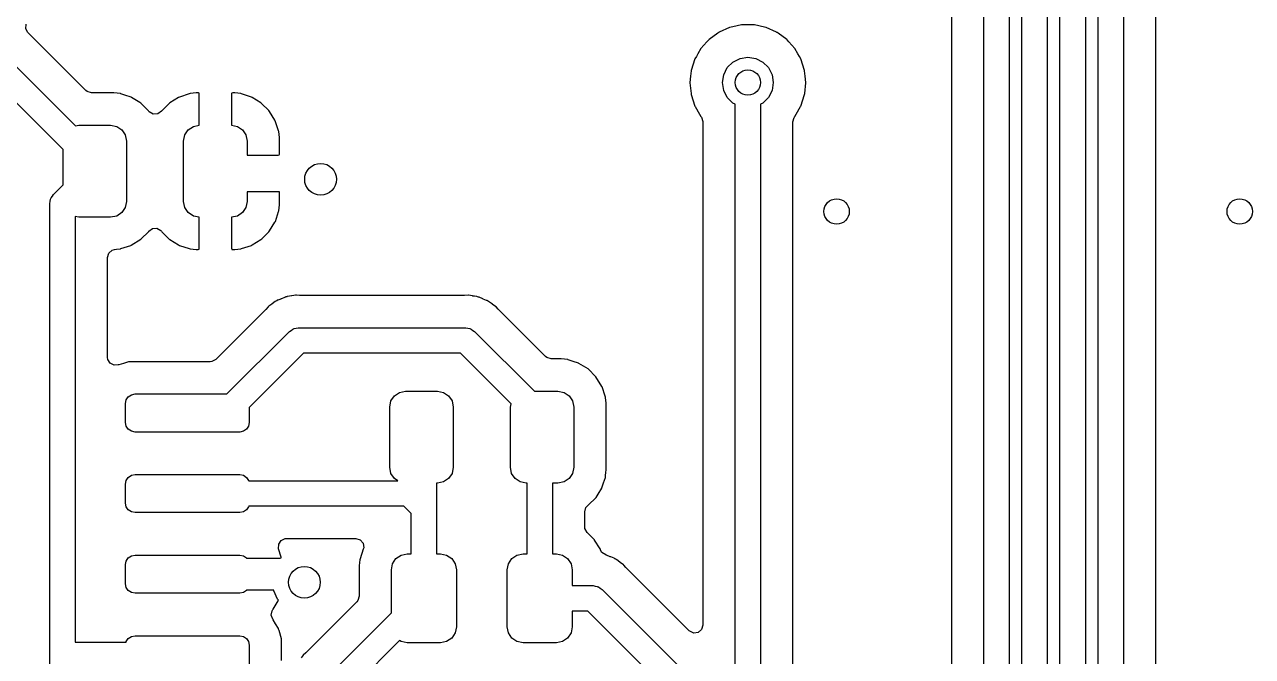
# Model space of a CAD drawing. Extents: x 61 to 228, y -146 to -45.
# Drawn here: x 144.69 to 164.03, y -98.45 to -88.49 of the extents above; entities that cross this region are included whole.
import ezdxf

# ---------------------------------------------------------------- set-up
doc = ezdxf.new("R2010")
doc.units = 0
doc.layers.add('BLACK', color=7, linetype='CONTINUOUS')

msp = doc.modelspace()

# ---------------------------------------------------------------- linework, layer by layer
at = {"layer": 'BLACK', "linetype": 'CONTINUOUS'}
for p, q in [((160.399, -135.482), (160.399, -59.9409)), ((160.799, -60.0226), (160.799, -135.565)), ((160.998, -137.804), (160.998, -60.1892)), ((161.398, -60.2724), (161.398, -137.887)), ((161.598, -138.303), (161.598, -60.4375)), ((161.998, -60.5207), (161.998, -138.22)), ((162.506, -137.957), (162.506, -60.9863)), ((160.199, -63.3648), (160.199, -122.703)), ((159.799, -122.62), (159.799, -63.4476)), ((159.291, -78.3454), (159.291, -122.212)), ((143.18, -87.7792), (145.492, -90.0908)), ((145.296, -90.4608), (142.73, -87.895)), ((144.708, -88.5592), (144.713, -88.4884)), ((144.742, -88.6216), (144.708, -88.5592)), ((155.795, -88.5419), (155.632, -88.6142)), ((155.801, -88.5392), (155.795, -88.5419)), ((155.795, -88.5419), (155.795, -88.5419)), ((155.913, -88.5154), (155.801, -88.5392)), ((155.981, -88.5009), (155.913, -88.5154)), ((155.988, -88.4995), (155.981, -88.5009)), ((155.981, -88.5009), (155.981, -88.5009)), ((156.178, -88.4995), (155.988, -88.4995)), ((156.185, -88.5009), (156.178, -88.4995)), ((156.253, -88.5154), (156.185, -88.5009)), ((156.185, -88.5009), (156.185, -88.5009)), ((156.365, -88.5392), (156.253, -88.5154)), ((156.371, -88.5419), (156.365, -88.5392)), ((156.534, -88.6142), (156.371, -88.5419)), ((156.371, -88.5419), (156.371, -88.5419)), ((145.655, -89.5346), (144.742, -88.6216)), ((155.437, -88.7677), (155.344, -88.8711)), ((155.467, -88.734), (155.437, -88.7677)), ((155.472, -88.7291), (155.467, -88.734)), ((155.467, -88.734), (155.467, -88.734)), ((155.607, -88.6306), (155.472, -88.7291)), ((155.621, -88.6208), (155.607, -88.6306)), ((155.626, -88.6169), (155.621, -88.6208)), ((155.621, -88.6208), (155.621, -88.6208)), ((155.632, -88.6142), (155.626, -88.6169)), ((155.632, -88.6142), (155.632, -88.6142)), ((156.54, -88.6169), (156.534, -88.6142)), ((156.534, -88.6142), (156.534, -88.6142)), ((156.545, -88.6208), (156.54, -88.6169)), ((156.559, -88.6306), (156.545, -88.6208)), ((156.545, -88.6208), (156.545, -88.6208)), ((156.694, -88.7291), (156.559, -88.6306)), ((156.699, -88.734), (156.694, -88.7291)), ((156.729, -88.7677), (156.699, -88.734)), ((156.699, -88.734), (156.699, -88.734)), ((156.822, -88.8711), (156.729, -88.7677)), ((155.296, -88.9539), (155.272, -88.9966)), ((155.344, -88.8711), (155.296, -88.9539)), ((156.87, -88.9539), (156.822, -88.8711)), ((156.895, -88.9966), (156.87, -88.9539)), ((155.248, -89.0364), (155.189, -89.2181)), ((155.272, -88.9966), (155.248, -89.0364)), ((155.759, -89.1729), (155.848, -89.0844)), ((155.848, -89.0844), (155.959, -89.0276)), ((155.959, -89.0276), (156.083, -89.008)), ((156.083, -89.008), (156.207, -89.0276)), ((156.207, -89.0276), (156.318, -89.0844)), ((156.318, -89.0844), (156.407, -89.1729)), ((156.918, -89.0364), (156.895, -88.9966)), ((156.977, -89.2181), (156.918, -89.0364)), ((155.18, -89.307), (155.169, -89.408)), ((155.189, -89.2246), (155.18, -89.307)), ((155.189, -89.2181), (155.189, -89.2246)), ((155.189, -89.2246), (155.189, -89.2246)), ((155.683, -89.408), (155.703, -89.2844)), ((155.703, -89.2844), (155.759, -89.1729)), ((156.407, -89.1729), (156.463, -89.2844)), ((156.463, -89.2844), (156.483, -89.408)), ((156.977, -89.2246), (156.977, -89.2181)), ((156.986, -89.307), (156.977, -89.2246)), ((156.977, -89.2246), (156.977, -89.2246)), ((156.997, -89.408), (156.986, -89.307)), ((145.676, -89.5515), (145.655, -89.5346)), ((155.169, -89.408), (155.17, -89.4146)), ((155.17, -89.4146), (155.188, -89.5815)), ((155.703, -89.5316), (155.683, -89.408)), ((155.759, -89.6431), (155.703, -89.5316)), ((156.463, -89.5316), (156.407, -89.6431)), ((156.483, -89.408), (156.463, -89.5316)), ((156.978, -89.5815), (156.996, -89.4146)), ((156.996, -89.4146), (156.997, -89.408)), ((145.744, -89.5715), (145.676, -89.5515)), ((146.096, -89.5715), (145.744, -89.5715)), ((146.151, -89.5771), (146.096, -89.5715)), ((146.194, -89.5815), (146.151, -89.5771)), ((146.201, -89.5822), (146.194, -89.5815)), ((146.194, -89.5815), (146.194, -89.5815)), ((146.207, -89.5844), (146.201, -89.5822)), ((146.269, -89.6048), (146.207, -89.5844)), ((146.207, -89.5844), (146.207, -89.5844)), ((146.369, -89.6379), (146.269, -89.6048)), ((146.375, -89.6417), (146.369, -89.6379)), ((146.505, -89.7221), (146.375, -89.6417)), ((146.375, -89.6417), (146.375, -89.6417)), ((146.519, -89.7307), (146.505, -89.7221)), ((146.644, -89.8557), (146.519, -89.7307)), ((146.967, -89.7371), (146.852, -89.8518)), ((146.978, -89.7281), (146.967, -89.7371)), ((147.116, -89.6428), (146.978, -89.7281)), ((147.129, -89.6366), (147.116, -89.6428)), ((147.283, -89.5851), (147.129, -89.6366)), ((147.297, -89.5823), (147.283, -89.5851)), ((147.392, -89.5723), (147.297, -89.5823)), ((147.399, -89.572), (147.392, -89.5723)), ((147.428, -89.572), (147.399, -89.572)), ((147.436, -89.5737), (147.428, -89.572)), ((147.438, -89.5749), (147.436, -89.5737)), ((147.442, -89.5901), (147.438, -89.5749)), ((147.442, -90.0808), (147.442, -89.5901)), ((147.952, -89.5779), (147.95, -89.5855)), ((147.95, -89.5855), (147.95, -90.0808)), ((147.953, -89.5765), (147.952, -89.5779)), ((147.968, -89.572), (147.953, -89.5765)), ((147.993, -89.572), (147.968, -89.572)), ((148, -89.5723), (147.993, -89.572)), ((148.094, -89.582), (148, -89.5723)), ((148.107, -89.5849), (148.094, -89.582)), ((148.262, -89.636), (148.107, -89.5849)), ((148.275, -89.6422), (148.262, -89.636)), ((148.413, -89.7272), (148.275, -89.6422)), ((148.424, -89.7363), (148.413, -89.7272)), ((148.539, -89.8508), (148.424, -89.7363)), ((155.188, -89.5815), (155.189, -89.5979)), ((155.189, -89.5979), (155.248, -89.7796)), ((155.848, -89.7316), (155.759, -89.6431)), ((155.883, -89.7495), (155.848, -89.7316)), ((156.318, -89.7316), (156.283, -89.7495)), ((156.407, -89.6431), (156.318, -89.7316)), ((156.918, -89.7796), (156.977, -89.5979)), ((156.977, -89.5979), (156.978, -89.5815)), ((146.648, -89.8616), (146.644, -89.8557)), ((146.655, -89.8694), (146.648, -89.8616)), ((146.716, -89.9051), (146.655, -89.8694)), ((146.787, -89.9018), (146.716, -89.9051)), ((146.845, -89.8608), (146.787, -89.9018)), ((146.852, -89.8518), (146.845, -89.8608)), ((148.548, -89.8622), (148.539, -89.8508)), ((148.633, -90), (148.548, -89.8622)), ((155.248, -89.7796), (155.252, -89.7853)), ((155.252, -89.7853), (155.252, -89.7853)), ((155.252, -89.7853), (155.321, -89.9051)), ((155.321, -89.9051), (155.344, -89.9449)), ((155.883, -103.93), (155.883, -89.7495)), ((156.283, -89.7495), (156.283, -104.013)), ((156.822, -89.9449), (156.845, -89.9051)), ((156.845, -89.9051), (156.914, -89.7853)), ((156.914, -89.7853), (156.918, -89.7796)), ((156.914, -89.7853), (156.914, -89.7853)), ((145.492, -90.0908), (145.546, -90.08)), ((145.546, -90.08), (146.046, -90.08)), ((146.046, -90.08), (146.142, -90.099)), ((146.142, -90.099), (146.223, -90.1532)), ((147.269, -90.1532), (147.35, -90.099)), ((147.35, -90.099), (147.442, -90.0808)), ((147.95, -90.0808), (148.042, -90.099)), ((148.042, -90.099), (148.123, -90.1532)), ((148.639, -90.0132), (148.633, -90)), ((148.691, -90.1674), (148.639, -90.0132)), ((155.344, -89.9449), (155.348, -89.9499)), ((155.348, -89.9499), (155.35, -89.9527)), ((155.35, -89.9527), (155.374, -90.0196)), ((155.374, -90.0196), (155.374, -90.0267)), ((155.374, -90.0267), (155.374, -97.9597)), ((156.791, -90.0267), (156.812, -89.9586)), ((156.791, -103.988), (156.791, -90.0267)), ((156.812, -89.9586), (156.816, -89.9527)), ((156.816, -89.9527), (156.818, -89.9499)), ((156.818, -89.9499), (156.822, -89.9449)), ((146.223, -90.1532), (146.277, -90.2343)), ((146.277, -90.2343), (146.296, -90.33)), ((147.196, -90.33), (147.215, -90.2343)), ((147.215, -90.2343), (147.269, -90.1532)), ((148.123, -90.1532), (148.177, -90.2343)), ((148.177, -90.2343), (148.196, -90.33)), ((148.694, -90.1808), (148.691, -90.1674)), ((148.704, -90.2764), (148.694, -90.1808)), ((148.704, -90.2829), (148.704, -90.2764)), ((148.704, -90.5375), (148.704, -90.2829)), ((145.296, -91.0222), (145.296, -90.4608)), ((146.296, -90.33), (146.296, -91.28)), ((147.196, -91.28), (147.196, -90.33)), ((148.196, -90.33), (148.196, -90.551)), ((148.196, -90.551), (148.686, -90.551)), ((148.686, -90.551), (148.701, -90.5465)), ((148.701, -90.5465), (148.702, -90.5451)), ((148.702, -90.5451), (148.704, -90.5375)), ((145.147, -91.1716), (145.296, -91.0222)), ((145.088, -91.3127), (145.095, -91.2801)), ((145.095, -91.2801), (145.099, -91.2469)), ((145.099, -91.2469), (145.105, -91.2372)), ((145.105, -91.2372), (145.108, -91.226)), ((145.108, -91.226), (145.129, -91.1999)), ((145.129, -91.1999), (145.147, -91.1716)), ((146.296, -91.28), (146.277, -91.3757)), ((147.215, -91.3757), (147.196, -91.28)), ((148.196, -91.28), (148.177, -91.3757)), ((148.704, -91.132), (148.196, -91.132)), ((148.196, -91.132), (148.196, -91.28)), ((148.704, -91.3271), (148.704, -91.132)), ((145.088, -113.715), (145.088, -91.3127)), ((146.223, -91.4568), (146.142, -91.511)), ((146.277, -91.3757), (146.223, -91.4568)), ((147.269, -91.4568), (147.215, -91.3757)), ((147.35, -91.511), (147.269, -91.4568)), ((148.123, -91.4568), (148.042, -91.511)), ((148.177, -91.3757), (148.123, -91.4568)), ((148.64, -91.5956), (148.691, -91.4413)), ((148.691, -91.4413), (148.694, -91.4279)), ((148.694, -91.4279), (148.704, -91.3336)), ((148.704, -91.3336), (148.704, -91.3271)), ((145.546, -91.53), (145.488, -91.5185)), ((145.488, -91.5185), (145.488, -98.225)), ((146.046, -91.53), (145.546, -91.53)), ((146.142, -91.511), (146.046, -91.53)), ((147.442, -91.5292), (147.35, -91.511)), ((147.442, -92.0245), (147.442, -91.5292)), ((148.042, -91.511), (147.95, -91.5292)), ((147.95, -91.5292), (147.95, -92.0199)), ((148.549, -91.7468), (148.634, -91.6088)), ((148.634, -91.6088), (148.64, -91.5956)), ((146.52, -91.8785), (146.645, -91.7533)), ((146.645, -91.7533), (146.648, -91.7488)), ((146.648, -91.7488), (146.705, -91.7082)), ((146.705, -91.7082), (146.776, -91.7049)), ((146.776, -91.7049), (146.838, -91.7406)), ((146.838, -91.7406), (146.845, -91.7491)), ((146.845, -91.7491), (146.853, -91.7592)), ((146.853, -91.7592), (146.968, -91.8737)), ((148.425, -91.8729), (148.54, -91.7582)), ((148.54, -91.7582), (148.549, -91.7468)), ((146.017, -92.0943), (146.07, -92.0479)), ((146.07, -92.0479), (146.109, -92.0371)), ((146.109, -92.0371), (146.139, -92.0341)), ((146.139, -92.0341), (146.195, -92.0282)), ((146.195, -92.0282), (146.202, -92.0275)), ((146.195, -92.0282), (146.195, -92.0282)), ((146.202, -92.0275), (146.209, -92.0253)), ((146.209, -92.0253), (146.363, -91.9739)), ((146.209, -92.0253), (146.209, -92.0253)), ((146.363, -91.9739), (146.37, -91.9715)), ((146.37, -91.9715), (146.52, -91.8785)), ((146.968, -91.8737), (146.979, -91.8828)), ((146.979, -91.8828), (147.117, -91.9678)), ((147.117, -91.9678), (147.13, -91.974)), ((147.13, -91.974), (147.285, -92.0251)), ((147.285, -92.0251), (147.298, -92.028)), ((147.298, -92.028), (147.392, -92.0377)), ((147.392, -92.0377), (147.399, -92.038)), ((147.399, -92.038), (147.424, -92.038)), ((147.424, -92.038), (147.439, -92.0335)), ((147.439, -92.0335), (147.44, -92.0321)), ((147.44, -92.0321), (147.442, -92.0245)), ((147.95, -92.0199), (147.954, -92.0351)), ((147.954, -92.0351), (147.956, -92.0363)), ((147.956, -92.0363), (147.964, -92.038)), ((147.964, -92.038), (147.993, -92.038)), ((147.993, -92.038), (148, -92.0377)), ((148, -92.0377), (148.095, -92.0277)), ((148.095, -92.0277), (148.109, -92.0249)), ((148.109, -92.0249), (148.263, -91.9734)), ((148.263, -91.9734), (148.276, -91.9672)), ((148.276, -91.9672), (148.414, -91.8819)), ((148.414, -91.8819), (148.425, -91.8729)), ((145.996, -92.1625), (146.017, -92.0943)), ((145.996, -93.7386), (145.996, -92.1625)), ((148.71, -92.8249), (148.679, -92.8366)), ((148.731, -92.8169), (148.71, -92.8249)), ((148.737, -92.8144), (148.731, -92.8169)), ((148.784, -92.7941), (148.737, -92.8144)), ((148.796, -92.7888), (148.784, -92.7941)), ((148.803, -92.7874), (148.796, -92.7888)), ((148.806, -92.7867), (148.803, -92.7874)), ((148.822, -92.7822), (148.806, -92.7867)), ((148.825, -92.7816), (148.822, -92.7822)), ((148.832, -92.7789), (148.825, -92.7816)), ((148.895, -92.7712), (148.832, -92.7789)), ((148.902, -92.7703), (148.895, -92.7712)), ((148.931, -92.7652), (148.902, -92.7703)), ((148.957, -92.7606), (148.931, -92.7652)), ((148.965, -92.7593), (148.957, -92.7606)), ((148.957, -92.7606), (148.957, -92.7606)), ((148.972, -92.7598), (148.965, -92.7593)), ((149.022, -92.7632), (148.972, -92.7598)), ((148.972, -92.7598), (148.972, -92.7598)), ((149.031, -92.7635), (149.022, -92.7632)), ((151.613, -92.7635), (149.031, -92.7635)), ((151.621, -92.7633), (151.613, -92.7635)), ((151.675, -92.7601), (151.621, -92.7633)), ((151.683, -92.7597), (151.675, -92.7601)), ((151.675, -92.7601), (151.675, -92.7601)), ((151.746, -92.7713), (151.683, -92.7597)), ((151.752, -92.7724), (151.746, -92.7713)), ((151.778, -92.7758), (151.752, -92.7724)), ((151.808, -92.7797), (151.778, -92.7758)), ((151.815, -92.7807), (151.808, -92.7797)), ((151.808, -92.7797), (151.808, -92.7797)), ((151.823, -92.7835), (151.815, -92.7807)), ((151.825, -92.7841), (151.823, -92.7835)), ((151.841, -92.7888), (151.825, -92.7841)), ((151.844, -92.7896), (151.841, -92.7888)), ((151.851, -92.791), (151.844, -92.7896)), ((151.91, -92.8172), (151.851, -92.791)), ((151.916, -92.8198), (151.91, -92.8172)), ((151.968, -92.8402), (151.916, -92.8198)), ((148.484, -92.9884), (147.702, -93.7696)), ((148.489, -92.9832), (148.484, -92.9884)), ((148.525, -92.9423), (148.489, -92.9832)), ((148.53, -92.9366), (148.525, -92.9423)), ((148.525, -92.9423), (148.525, -92.9423)), ((148.536, -92.9323), (148.53, -92.9366)), ((148.583, -92.9005), (148.536, -92.9323)), ((148.536, -92.9323), (148.536, -92.9323)), ((148.588, -92.8966), (148.583, -92.9005)), ((148.639, -92.8577), (148.588, -92.8966)), ((148.646, -92.8546), (148.639, -92.8577)), ((148.648, -92.8533), (148.646, -92.8546)), ((148.663, -92.8451), (148.648, -92.8533)), ((148.665, -92.8438), (148.663, -92.8451)), ((148.671, -92.8395), (148.665, -92.8438)), ((148.679, -92.8366), (148.671, -92.8395)), ((151.975, -92.843), (151.968, -92.8402)), ((151.968, -92.8402), (151.968, -92.8402)), ((151.981, -92.8474), (151.975, -92.843)), ((151.984, -92.8486), (151.981, -92.8474)), ((151.999, -92.857), (151.984, -92.8486)), ((152.001, -92.8584), (151.999, -92.857)), ((152.008, -92.8615), (152.001, -92.8584)), ((152.014, -92.8662), (152.008, -92.8615)), ((152.058, -92.9009), (152.014, -92.8662)), ((152.063, -92.9049), (152.058, -92.9009)), ((152.116, -92.9416), (152.063, -92.9049)), ((152.148, -92.979), (152.116, -92.9416)), ((152.154, -92.9852), (152.148, -92.979)), ((152.159, -92.9915), (152.154, -92.9852)), ((152.894, -93.7256), (152.159, -92.9915)), ((147.876, -94.315), (148.861, -93.3303)), ((148.861, -93.3303), (148.889, -93.3126)), ((148.889, -93.3126), (148.915, -93.2918)), ((148.915, -93.2918), (148.926, -93.2892)), ((148.926, -93.2892), (148.936, -93.2831)), ((148.936, -93.2831), (148.969, -93.2794)), ((148.969, -93.2794), (149.002, -93.272)), ((149.002, -93.272), (151.638, -93.272)), ((151.638, -93.272), (151.671, -93.2795)), ((151.671, -93.2795), (151.704, -93.2832)), ((151.704, -93.2832), (151.714, -93.2894)), ((151.714, -93.2894), (151.725, -93.2919)), ((151.725, -93.2919), (151.751, -93.3128)), ((151.751, -93.3128), (151.779, -93.3306)), ((151.779, -93.3306), (152.72, -94.271)), ((146.001, -93.7717), (145.996, -93.7386)), ((146.038, -93.8322), (146.001, -93.7717)), ((147.702, -93.7696), (147.64, -93.8036)), ((149.085, -93.672), (148.23, -94.5268)), ((151.555, -93.672), (149.085, -93.672)), ((152.352, -94.4692), (151.555, -93.672)), ((152.915, -93.7425), (152.894, -93.7256)), ((152.983, -93.7625), (152.915, -93.7425)), ((153.142, -93.7625), (152.983, -93.7625)), ((153.197, -93.7681), (153.142, -93.7625)), ((153.24, -93.7725), (153.197, -93.7681)), ((153.247, -93.7732), (153.24, -93.7725)), ((153.24, -93.7725), (153.24, -93.7725)), ((153.253, -93.7754), (153.247, -93.7732)), ((153.332, -93.8015), (153.253, -93.7754)), ((153.253, -93.7754), (153.253, -93.7754)), ((146.102, -93.863), (146.038, -93.8322)), ((146.166, -93.8551), (146.102, -93.863)), ((146.174, -93.8536), (146.166, -93.8559)), ((146.166, -93.8559), (146.166, -93.8551)), ((146.246, -93.8327), (146.174, -93.8536)), ((146.174, -93.8536), (146.174, -93.8536)), ((146.326, -93.8094), (146.246, -93.8327)), ((146.333, -93.8089), (146.326, -93.8094)), ((146.361, -93.8067), (146.333, -93.8089)), ((146.333, -93.8089), (146.333, -93.8089)), ((146.363, -93.8065), (146.361, -93.8067)), ((146.361, -93.8067), (146.361, -93.8067)), ((147.613, -93.8065), (146.363, -93.8065)), ((147.64, -93.8036), (147.613, -93.8065)), ((153.415, -93.8289), (153.332, -93.8015)), ((153.421, -93.8327), (153.415, -93.8289)), ((153.53, -93.8998), (153.421, -93.8327)), ((153.421, -93.8327), (153.421, -93.8327)), ((153.565, -93.9217), (153.53, -93.8998)), ((153.69, -94.0467), (153.565, -93.9217)), ((153.784, -94.1971), (153.69, -94.0467)), ((146.291, -94.4076), (146.324, -94.3589)), ((146.324, -94.3589), (146.373, -94.3264)), ((146.373, -94.3264), (146.43, -94.315)), ((146.43, -94.315), (147.876, -94.315)), ((150.461, -94.4253), (150.515, -94.3442)), ((150.515, -94.3442), (150.596, -94.29)), ((150.596, -94.29), (150.692, -94.271)), ((150.692, -94.271), (151.192, -94.271)), ((151.192, -94.271), (151.288, -94.29)), ((151.288, -94.29), (151.369, -94.3442)), ((151.369, -94.3442), (151.423, -94.4253)), ((152.72, -94.271), (153.092, -94.271)), ((153.092, -94.271), (153.188, -94.29)), ((153.188, -94.29), (153.269, -94.3442)), ((153.269, -94.3442), (153.323, -94.4253)), ((153.786, -94.204), (153.784, -94.1971)), ((153.835, -94.351), (153.786, -94.204)), ((153.84, -94.3648), (153.835, -94.351)), ((153.84, -94.3717), (153.84, -94.3648)), ((153.85, -94.4616), (153.84, -94.3717)), ((153.84, -94.3717), (153.84, -94.3717)), ((146.28, -94.465), (146.291, -94.4076)), ((146.28, -94.765), (146.28, -94.465)), ((148.23, -94.5268), (148.23, -94.765)), ((150.442, -94.521), (150.461, -94.4253)), ((150.442, -95.471), (150.442, -94.521)), ((151.423, -94.4253), (151.442, -94.521)), ((151.442, -94.521), (151.442, -95.471)), ((152.342, -94.521), (152.352, -94.4692)), ((152.342, -95.471), (152.342, -94.521)), ((153.323, -94.4253), (153.342, -94.521)), ((153.342, -94.521), (153.342, -95.471)), ((153.85, -94.4706), (153.85, -94.4616)), ((153.85, -95.5214), (153.85, -94.4706)), ((146.291, -94.8224), (146.28, -94.765)), ((148.23, -94.765), (148.219, -94.8224)), ((146.324, -94.8711), (146.291, -94.8224)), ((146.373, -94.9036), (146.324, -94.8711)), ((146.43, -94.915), (146.373, -94.9036)), ((148.08, -94.915), (146.43, -94.915)), ((148.137, -94.9036), (148.08, -94.915)), ((148.186, -94.8711), (148.137, -94.9036)), ((148.219, -94.8224), (148.186, -94.8711)), ((150.461, -95.5667), (150.442, -95.471)), ((151.442, -95.471), (151.423, -95.5667)), ((152.361, -95.5667), (152.342, -95.471)), ((153.342, -95.471), (153.323, -95.5667)), ((153.848, -95.5411), (153.85, -95.5214)), ((146.28, -95.735), (146.291, -95.6776)), ((146.291, -95.6776), (146.324, -95.6289)), ((146.324, -95.6289), (146.373, -95.5964)), ((146.373, -95.5964), (146.43, -95.585)), ((146.43, -95.585), (148.08, -95.585)), ((148.08, -95.585), (148.137, -95.5964)), ((148.137, -95.5964), (148.186, -95.6289)), ((148.186, -95.6289), (148.219, -95.6776)), ((148.219, -95.6776), (148.22, -95.685)), ((148.22, -95.685), (150.571, -95.685)), ((150.515, -95.6478), (150.461, -95.5667)), ((150.571, -95.685), (150.515, -95.6478)), ((151.192, -95.721), (151.179, -95.721)), ((151.179, -95.721), (151.179, -96.836)), ((151.288, -95.702), (151.192, -95.721)), ((151.369, -95.6478), (151.288, -95.702)), ((151.423, -95.5667), (151.369, -95.6478)), ((152.415, -95.6478), (152.361, -95.5667)), ((152.496, -95.702), (152.415, -95.6478)), ((152.592, -95.721), (152.496, -95.702)), ((152.605, -95.721), (152.592, -95.721)), ((152.605, -96.836), (152.605, -95.721)), ((153.092, -95.721), (153.005, -95.721)), ((153.005, -95.721), (153.005, -96.836)), ((153.188, -95.702), (153.092, -95.721)), ((153.269, -95.6478), (153.188, -95.702)), ((153.323, -95.5667), (153.269, -95.6478)), ((153.784, -95.7937), (153.811, -95.714)), ((153.811, -95.714), (153.838, -95.6324)), ((153.838, -95.6324), (153.84, -95.6259)), ((153.838, -95.6324), (153.838, -95.6324)), ((153.84, -95.6259), (153.841, -95.6119)), ((153.841, -95.6119), (153.848, -95.5411)), ((146.28, -96.035), (146.28, -95.735)), ((153.691, -95.9443), (153.724, -95.892)), ((153.724, -95.892), (153.78, -95.8)), ((153.78, -95.8), (153.784, -95.7937)), ((153.78, -95.8), (153.78, -95.8)), ((146.291, -96.0924), (146.28, -96.035)), ((146.324, -96.1411), (146.291, -96.0924)), ((148.219, -96.0924), (148.186, -96.1411)), ((148.22, -96.085), (148.219, -96.0924)), ((150.666, -96.085), (148.22, -96.085)), ((150.779, -96.1983), (150.666, -96.085)), ((153.513, -96.1716), (153.533, -96.1035)), ((153.533, -96.1035), (153.561, -96.0731)), ((153.561, -96.0731), (153.566, -96.0695)), ((153.566, -96.0695), (153.691, -95.9443)), ((146.373, -96.1736), (146.324, -96.1411)), ((146.43, -96.185), (146.373, -96.1736)), ((148.08, -96.185), (146.43, -96.185)), ((148.137, -96.1736), (148.08, -96.185)), ((148.186, -96.1411), (148.137, -96.1736)), ((150.779, -96.836), (150.779, -96.1983)), ((153.513, -96.4072), (153.513, -96.1716)), ((153.516, -96.4341), (153.513, -96.4072)), ((153.55, -96.4964), (153.516, -96.4341)), ((153.649, -96.5956), (153.55, -96.4964)), ((148.692, -96.7547), (148.693, -96.6837)), ((148.693, -96.6837), (148.731, -96.624)), ((148.731, -96.624), (148.796, -96.5947)), ((148.796, -96.5947), (148.813, -96.5935)), ((148.813, -96.5935), (149.907, -96.5935)), ((149.907, -96.5935), (149.975, -96.6135)), ((149.975, -96.6135), (150.022, -96.6672)), ((150.022, -96.6672), (150.032, -96.7374)), ((153.665, -96.6117), (153.649, -96.5956)), ((153.669, -96.6179), (153.665, -96.6117)), ((153.754, -96.7541), (153.669, -96.6179)), ((146.324, -96.8989), (146.373, -96.8664)), ((146.373, -96.8664), (146.43, -96.855)), ((146.43, -96.855), (148.08, -96.855)), ((148.08, -96.855), (148.137, -96.8664)), ((148.137, -96.8664), (148.186, -96.8989)), ((148.732, -96.8891), (148.692, -96.7547)), ((148.73, -96.897), (148.732, -96.8891)), ((150.025, -96.7633), (149.975, -96.9141)), ((150.032, -96.7374), (150.024, -96.7631)), ((150.024, -96.7631), (150.025, -96.7633)), ((150.54, -96.9092), (150.621, -96.855)), ((150.621, -96.855), (150.717, -96.836)), ((150.717, -96.836), (150.779, -96.836)), ((151.179, -96.836), (151.242, -96.836)), ((151.242, -96.836), (151.338, -96.855)), ((151.338, -96.855), (151.419, -96.9092)), ((152.365, -96.9092), (152.446, -96.855)), ((152.446, -96.855), (152.542, -96.836)), ((152.542, -96.836), (152.605, -96.836)), ((153.005, -96.836), (153.067, -96.836)), ((153.067, -96.836), (153.163, -96.855)), ((153.163, -96.855), (153.244, -96.9092)), ((153.759, -96.7621), (153.754, -96.7541)), ((153.761, -96.769), (153.759, -96.7621)), ((153.762, -96.771), (153.761, -96.769)), ((153.761, -96.769), (153.761, -96.769)), ((153.763, -96.7739), (153.762, -96.771)), ((153.764, -96.7756), (153.763, -96.7739)), ((153.784, -96.8119), (153.764, -96.7756)), ((153.764, -96.7756), (153.764, -96.7756)), ((153.843, -96.8513), (153.784, -96.8119)), ((153.851, -96.8536), (153.843, -96.8513)), ((153.858, -96.855), (153.851, -96.8536)), ((153.916, -96.8812), (153.858, -96.855)), ((153.922, -96.8838), (153.916, -96.8812)), ((153.975, -96.9042), (153.922, -96.8838)), ((146.28, -97.005), (146.291, -96.9476)), ((146.28, -97.305), (146.28, -97.005)), ((146.291, -96.9476), (146.324, -96.8989)), ((148.186, -96.8989), (148.187, -96.901)), ((148.187, -96.901), (148.717, -96.901)), ((148.717, -96.901), (148.73, -96.897)), ((149.966, -96.9626), (149.958, -97.0356)), ((149.958, -97.0356), (149.958, -97.5028)), ((149.969, -96.938), (149.966, -96.9626)), ((149.975, -96.9141), (149.969, -96.9311)), ((149.969, -96.9311), (149.969, -96.938)), ((149.969, -96.938), (149.969, -96.938)), ((150.467, -97.086), (150.486, -96.9903)), ((150.467, -97.7657), (150.467, -97.086)), ((150.486, -96.9903), (150.54, -96.9092)), ((151.419, -96.9092), (151.473, -96.9903)), ((151.473, -96.9903), (151.492, -97.086)), ((151.492, -97.086), (151.492, -97.986)), ((152.292, -97.086), (152.311, -96.9903)), ((152.292, -97.986), (152.292, -97.086)), ((152.311, -96.9903), (152.365, -96.9092)), ((153.244, -96.9092), (153.298, -96.9903)), ((153.298, -96.9903), (153.317, -97.086)), ((153.317, -97.086), (153.317, -97.336)), ((153.982, -96.907), (153.975, -96.9042)), ((153.975, -96.9042), (153.975, -96.9042)), ((153.988, -96.9114), (153.982, -96.907)), ((153.99, -96.9126), (153.988, -96.9114)), ((154.005, -96.921), (153.99, -96.9126)), ((154.007, -96.9224), (154.005, -96.921)), ((154.014, -96.9255), (154.007, -96.9224)), ((154.02, -96.9302), (154.014, -96.9255)), ((154.065, -96.9649), (154.02, -96.9302)), ((154.07, -96.9689), (154.065, -96.9649)), ((154.122, -97.0056), (154.07, -96.9689)), ((154.127, -97.0113), (154.122, -97.0056)), ((154.16, -97.0492), (154.127, -97.0113)), ((154.127, -97.0113), (154.127, -97.0113)), ((154.166, -97.0555), (154.16, -97.0492)), ((155.159, -98.0488), (154.166, -97.0555)), ((146.291, -97.3624), (146.28, -97.305)), ((146.324, -97.4111), (146.291, -97.3624)), ((146.373, -97.4436), (146.324, -97.4111)), ((146.43, -97.455), (146.373, -97.4436)), ((148.08, -97.455), (146.43, -97.455)), ((148.137, -97.4436), (148.08, -97.455)), ((148.186, -97.4111), (148.137, -97.4436)), ((148.187, -97.409), (148.186, -97.4111)), ((148.615, -97.409), (148.187, -97.409)), ((148.616, -97.4165), (148.615, -97.409)), ((148.674, -97.5462), (148.616, -97.4165)), ((153.317, -97.336), (153.645, -97.336)), ((153.645, -97.336), (153.678, -97.3435)), ((153.678, -97.3435), (153.711, -97.3472)), ((153.711, -97.3472), (153.72, -97.3534)), ((153.72, -97.3534), (153.732, -97.3559)), ((153.732, -97.3559), (153.758, -97.3768)), ((153.758, -97.3768), (153.786, -97.3946)), ((153.786, -97.3946), (155.463, -99.0712)), ((148.608, -97.7047), (148.685, -97.5752)), ((148.689, -97.5648), (148.674, -97.5462)), ((148.685, -97.5752), (148.689, -97.5648)), ((149.922, -97.5919), (149.125, -98.388)), ((149.938, -97.571), (149.922, -97.5919)), ((149.958, -97.5028), (149.938, -97.571)), ((148.576, -97.8007), (148.59, -97.7311)), ((148.602, -97.8653), (148.576, -97.8007)), ((148.59, -97.7311), (148.602, -97.7124)), ((148.602, -97.7124), (148.608, -97.7047)), ((149.465, -98.7681), (150.467, -97.7657)), ((153.562, -97.736), (153.317, -97.736)), ((153.317, -97.736), (153.317, -97.986)), ((155.121, -99.2952), (153.562, -97.736)), ((148.604, -97.8682), (148.602, -97.8653)), ((148.608, -97.875), (148.604, -97.8682)), ((148.645, -97.9372), (148.608, -97.875)), ((148.608, -97.875), (148.608, -97.875)), ((148.689, -98.0114), (148.645, -97.9372)), ((148.691, -98.019), (148.689, -98.0114)), ((148.698, -98.0428), (148.691, -98.019)), ((148.691, -98.019), (148.691, -98.019)), ((148.736, -98.1712), (148.698, -98.0428)), ((151.492, -97.986), (151.473, -98.0817)), ((152.311, -98.0817), (152.292, -97.986)), ((153.317, -97.986), (153.298, -98.0817)), ((155.166, -98.055), (155.159, -98.0488)), ((155.354, -98.0279), (155.301, -98.0744)), ((155.374, -97.9597), (155.354, -98.0279)), ((145.488, -98.225), (146.29, -98.225)), ((146.29, -98.225), (146.291, -98.2176)), ((146.291, -98.2176), (146.324, -98.1689)), ((146.324, -98.1689), (146.373, -98.1364)), ((146.373, -98.1364), (146.43, -98.125)), ((146.43, -98.125), (148.08, -98.125)), ((148.08, -98.125), (148.137, -98.1364)), ((148.137, -98.1364), (148.186, -98.1689)), ((148.186, -98.1689), (148.219, -98.2176)), ((148.219, -98.2176), (148.23, -98.275)), ((148.736, -98.1776), (148.736, -98.1712)), ((148.738, -98.2055), (148.736, -98.1776)), ((148.736, -98.1776), (148.736, -98.1776)), ((148.738, -98.2085), (148.738, -98.2055)), ((148.738, -98.5174), (148.738, -98.2085)), ((150.597, -98.201), (149.806, -98.9923)), ((150.621, -98.217), (150.597, -98.201)), ((150.717, -98.236), (150.621, -98.217)), ((151.242, -98.236), (150.717, -98.236)), ((151.338, -98.217), (151.242, -98.236)), ((151.419, -98.1628), (151.338, -98.217)), ((151.473, -98.0817), (151.419, -98.1628)), ((152.365, -98.1628), (152.311, -98.0817)), ((152.446, -98.217), (152.365, -98.1628)), ((152.542, -98.236), (152.446, -98.217)), ((153.067, -98.236), (152.542, -98.236)), ((153.163, -98.217), (153.067, -98.236)), ((153.244, -98.1628), (153.163, -98.217)), ((153.298, -98.0817), (153.244, -98.1628)), ((155.231, -98.0845), (155.166, -98.055)), ((155.301, -98.0744), (155.231, -98.0845)), ((148.23, -98.275), (148.23, -98.575)), ((149.076, -98.4319), (149.048, -98.471)), ((149.119, -98.3939), (149.076, -98.4319)), ((149.125, -98.388), (149.119, -98.3939))]:
    msp.add_line(p, q, dxfattribs=at)
at = {"layer": 'BLACK'}
for centre, radius in [((156.083, -89.408), 0.2), ((149.352, -90.932), 0.25), ((157.48, -91.44), 0.2), ((163.83, -91.44), 0.2), ((149.098, -97.282), 0.25)]:
    msp.add_circle(centre, radius, dxfattribs=at)

doc.saveas('drawing.dxf')
